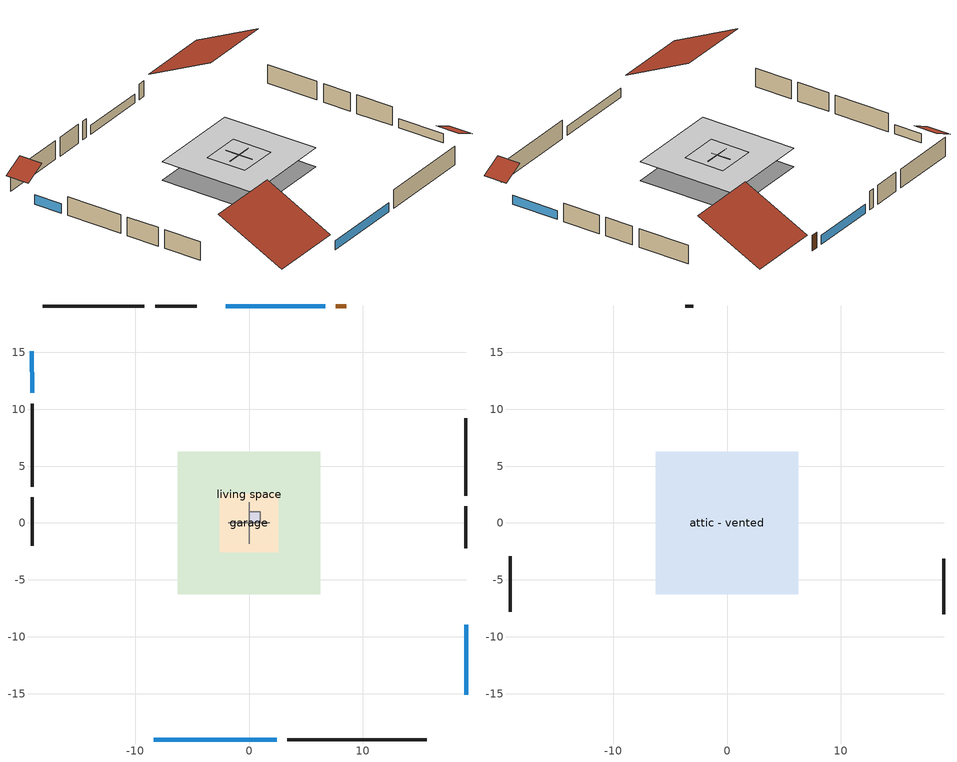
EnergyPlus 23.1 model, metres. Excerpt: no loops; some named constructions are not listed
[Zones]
air source heat pump airloop ret air zone
 floor adiabatic (AdiabaticConst): 0,0 0,1 1,1 1,0 z0
 wall adiabatic (AdiabaticConst): 0,1 0,0 1,0 1,1 0,1 z0:1
 ceiling adiabatic (AdiabaticConst): 1,0 1,1 0,1 0,0 z1
garage
 floor foundation (Slab1 construction): -2.59,-2.59 -2.59,2.59 2.59,2.59 2.59,-2.59 z0
 wall outside (Wall1 construction): -19.08,10.5 -19.08,3.19 z0:2.44
 wall outside (Wall12 construction): 19.08,-2.2 19.08,1.46 z0:2.44
 wall outside (Wall2 construction): -4.6,19.08 -8.26,19.08 z0:2.44
 wall to living space (Wall5 construction Reversed): -1.83,0 1.83,0 z0:2.44
 wall to living space (Wall6 construction Reversed): 0,-1.83 0,1.83 z0:2.44
living space
 floor foundation (Slab2 construction): -6.28,-6.28 -6.28,6.28 6.28,6.28 6.28,-6.28 z0
 wall outside (AdiabaticWallConstruction 1): 8.56,19.08 7.65,19.08 z0:2.03
 wall outside (AdiabaticWallConstruction): -8.37,-19.08 2.43,-19.08 z0:1.19; -19.08,15.09 -19.08,11.43 z0:1.22; 6.72,19.08 -2.06,19.08 / 19.08,-15.09 19.08,-8.93 z0:1.16
 wall outside (Wall3 construction): 3.36,-19.08 15.65,-19.08 z0:2.44
 wall outside (Wall4 construction): -19.08,2.26 -19.08,-2 z0:2.44
 wall outside (Wall7 construction): -9.19,19.08 -18.15,19.08 z0:2.44
 wall outside (Wall8 construction): 19.08,2.39 19.08,9.21 z0:2.44
 window (WindowConstruction): -8.37,-19.08 2.43,-19.08 z0:1.19
 window (WindowConstruction 1): -19.08,15.09 -19.08,11.43 z0:1.22
 window (WindowConstruction 2): 6.72,19.08 -2.06,19.08 z0:1.16
 window (WindowConstruction 3): 19.08,-15.09 19.08,-8.93 z0:1.16
 door (Door): 8.56,19.08 7.65,19.08 z0:2.03
attic - vented
 floor to garage (Floor1 construction): -2.59,-2.59 -2.59,2.59 2.59,2.59 2.59,-2.59 z2.44
 floor to living space (Floor2 construction Reversed): -6.28,-6.28 -6.28,6.28 6.28,6.28 6.28,-6.28 z2.44
 wall outside (Wall10 construction): 19.08,-8 19.08,-3.13 z0:2.44
 wall outside (Wall11 construction): -2.99,19.08 -3.67,19.08 z0:2.44
 wall outside (Wall9 construction): -19.08,-2.93 -19.08,-7.8 z0:2.44
 roof outside (Roof1 construction): -9.3,-19.08,2.44 -9.3,-10.33,6.81 -19.08,-10.33,6.81 -19.08,-19.08,2.44
 roof outside (Roof2 construction): -19.08,16.02,2.44 -16.34,16.02,3.81 -16.34,19.08,3.81 -19.08,19.08,2.44
 roof outside (Roof3 construction): 19.08,-16.02,2.44 16.34,-16.02,3.81 16.34,-19.08,3.81 19.08,-19.08,2.44
 roof outside (Roof4 construction): 9.49,19.08,2.44 9.49,10.5,6.73 19.08,10.5,6.73 19.08,19.08,2.44
[Material] Roughness=Rough; Thermal Absorptance=0.9
Name | Thickness {m} | Conductivity {W/m-K} | Density {kg/m3} | Specific Heat {J/kg-K} | Solar Absorptance | Visible Absorptance
ceiling loosefill ins | 0.169333 | 0.0480833 | 16.02 | 1046.75 | 0.7 | 0.7
ceiling stud and cavity 1 | 0.1397 | 0.0824711 | 65.682 | 1177.47 | 0.7 | 0.7
gypsum board | 0.0127 | 0.160291 | 801 | 837.4 | 0.6 | 0.6
osb sheathing 0.5 in. 2; osb sheathing 0.5 in. 3 | 0.0127 | 0.115458 | 512.64 | 1214.23 | 0.7 | 0.7
wall stud and cavity 2 | 0.1397 | 0.0926261 | 139.0536 | 1170.24 | 0.7 | 0.7
[Construction]
Floor2 construction: ceiling loosefill ins, ceiling stud and cavity 1, gypsum board
Wall5 construction: osb sheathing 0.5 in. 2, wall stud and cavity 2, gypsum board
Wall6 construction: osb sheathing 0.5 in. 3, wall stud and cavity 2, gypsum board
[Schedule:Day:Interval]
exterior lighting schedule weekday10: No, 05:00, 0.345039, 06:00, 0.277532, 07:00, 0.26253, 08:00, 0.255029, 09:00, 0.247528, 10:00, 0.210024, 11:00, 0.165019, 12:00, 0.112513, 13:00, 0.0900102, 15:00, 0.0825094, 16:00, 0.0900102, 17:00, 0.142516, 18:00, 0.277532, 19:00, 0.367542, 20:00, 0.487555, 21:00, 0.682578, 22:00, 0.787589, 23:00, 0.682578, 24:00, 0.472554
exterior lighting schedule weekday11: No, 05:00, 0.343994, 06:00, 0.276691, 07:00, 0.261734, 08:00, 0.254256, 09:00, 0.246778, 10:00, 0.209387, 11:00, 0.164519, 12:00, 0.112172, 13:00, 0.0897375, 15:00, 0.0822593, 16:00, 0.0897375, 17:00, 0.142084, 18:00, 0.276691, 19:00, 0.366428, 20:00, 0.486078, 21:00, 0.680509, 22:00, 0.785203, 23:00, 0.680509, 24:00, 0.471122
exterior lighting schedule weekday12: No, 05:00, 0.434959, 06:00, 0.349858, 07:00, 0.330947, 08:00, 0.321491, 09:00, 0.312035, 10:00, 0.264757, 11:00, 0.208024, 12:00, 0.141834, 13:00, 0.113467, 15:00, 0.104012, 16:00, 0.113467, 17:00, 0.179657, 18:00, 0.349858, 19:00, 0.463325, 20:00, 0.614615, 21:00, 0.860461, 22:00, 0.99284, 23:00, 0.860461, 24:00, 0.595704
exterior lighting schedule weekday4: No, 05:00, 0.344691, 06:00, 0.277251, 07:00, 0.262265, 08:00, 0.254771, 09:00, 0.247278, 10:00, 0.209812, 11:00, 0.164852, 12:00, 0.112399, 13:00, 0.0899193, 15:00, 0.082426, 16:00, 0.0899193, 17:00, 0.142372, 18:00, 0.277251, 19:00, 0.367171, 20:00, 0.487063, 21:00, 0.681888, 22:00, 0.786794, 23:00, 0.681888, 24:00, 0.472076
exterior lighting schedule weekday5: No, 05:00, 0.346085, 06:00, 0.278373, 07:00, 0.263325, 08:00, 0.255802, 09:00, 0.248278, 10:00, 0.21066, 11:00, 0.165519, 12:00, 0.112854, 13:00, 0.090283, 15:00, 0.0827594, 16:00, 0.090283, 17:00, 0.142948, 18:00, 0.278373, 19:00, 0.368656, 20:00, 0.489033, 21:00, 0.684646, 22:00, 0.789976, 23:00, 0.684646, 24:00, 0.473986
exterior lighting schedule weekday6; exterior lighting schedule weekday9: No, 05:00, 0.28823, 06:00, 0.231837, 07:00, 0.219305, 08:00, 0.213039, 09:00, 0.206773, 10:00, 0.175444, 11:00, 0.137849, 12:00, 0.093988, 13:00, 0.0751904, 15:00, 0.0689245, 16:00, 0.0751904, 17:00, 0.119051, 18:00, 0.231837, 19:00, 0.307027, 20:00, 0.407281, 21:00, 0.570194, 22:00, 0.657916, 23:00, 0.570194, 24:00, 0.394749
exterior lighting schedule weekday7: No, 05:00, 0.286139, 06:00, 0.230155, 07:00, 0.217714, 08:00, 0.211494, 09:00, 0.205273, 10:00, 0.174171, 11:00, 0.136849, 12:00, 0.0933061, 13:00, 0.0746448, 15:00, 0.0684244, 16:00, 0.0746448, 17:00, 0.118188, 18:00, 0.230155, 19:00, 0.3048, 20:00, 0.404326, 21:00, 0.566057, 22:00, 0.653142, 23:00, 0.566057, 24:00, 0.391885
exterior lighting schedule weekend10: No, 02:00, 0.345039, 04:00, 0.337538, 05:00, 0.345039, 06:00, 0.337538, 07:00, 0.330038, 08:00, 0.307535, 09:00, 0.270031, 10:00, 0.225026, 11:00, 0.18002, 12:00, 0.120014, 13:00, 0.0900102, 15:00, 0.0825094, 16:00, 0.0900102, 17:00, 0.142516, 18:00, 0.285032, 19:00, 0.360041, 20:00, 0.450051, 21:00, 0.622571, 22:00, 0.735084, 23:00, 0.637572, 24:00, 0.44255
exterior lighting schedule weekend11: No, 02:00, 0.343994, 04:00, 0.336516, 05:00, 0.343994, 06:00, 0.336516, 07:00, 0.329037, 08:00, 0.306603, 09:00, 0.269212, 10:00, 0.224344, 11:00, 0.179475, 12:00, 0.11965, 13:00, 0.0897375, 15:00, 0.0822593, 16:00, 0.0897375, 17:00, 0.142084, 18:00, 0.284169, 19:00, 0.35895, 20:00, 0.448687, 21:00, 0.620684, 22:00, 0.732856, 23:00, 0.63564, 24:00, 0.441209
exterior lighting schedule weekend12: No, 02:00, 0.434959, 04:00, 0.425503, 05:00, 0.434959, 06:00, 0.425503, 07:00, 0.416047, 08:00, 0.38768, 09:00, 0.340402, 10:00, 0.283669, 11:00, 0.226935, 12:00, 0.15129, 13:00, 0.113467, 15:00, 0.104012, 16:00, 0.113467, 17:00, 0.179657, 18:00, 0.359314, 19:00, 0.45387, 20:00, 0.567337, 21:00, 0.784816, 22:00, 0.926651, 23:00, 0.803728, 24:00, 0.557882
exterior lighting schedule weekend5: No, 02:00, 0.346085, 04:00, 0.338561, 05:00, 0.346085, 06:00, 0.338561, 07:00, 0.331038, 08:00, 0.308467, 09:00, 0.270849, 10:00, 0.225707, 11:00, 0.180566, 12:00, 0.120377, 13:00, 0.090283, 15:00, 0.0827594, 16:00, 0.090283, 17:00, 0.142948, 18:00, 0.285896, 19:00, 0.361132, 20:00, 0.451415, 21:00, 0.624457, 22:00, 0.737311, 23:00, 0.639504, 24:00, 0.443891
exterior lighting schedule weekend6; exterior lighting schedule weekend9: No, 02:00, 0.28823, 04:00, 0.281964, 05:00, 0.28823, 06:00, 0.281964, 07:00, 0.275698, 08:00, 0.2569, 09:00, 0.225571, 10:00, 0.187976, 11:00, 0.150381, 12:00, 0.100254, 13:00, 0.0751904, 15:00, 0.0689245, 16:00, 0.0751904, 17:00, 0.119051, 18:00, 0.238103, 19:00, 0.300761, 20:00, 0.375952, 21:00, 0.520067, 22:00, 0.614055, 23:00, 0.532598, 24:00, 0.369686
exterior lighting schedule weekend7: No, 02:00, 0.286139, 04:00, 0.279918, 05:00, 0.286139, 06:00, 0.279918, 07:00, 0.273698, 08:00, 0.255037, 09:00, 0.223935, 10:00, 0.186612, 11:00, 0.14929, 12:00, 0.0995265, 13:00, 0.0746448, 15:00, 0.0684244, 16:00, 0.0746448, 17:00, 0.118188, 18:00, 0.236375, 19:00, 0.298579, 20:00, 0.373224, 21:00, 0.516294, 22:00, 0.6096, 23:00, 0.528734, 24:00, 0.367004
